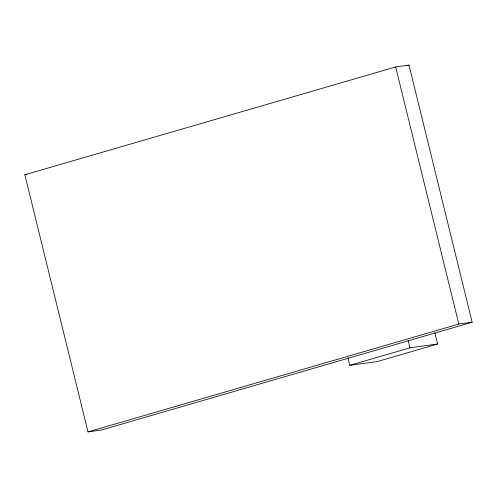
<?xml version="1.0" encoding="UTF-8"?>
<svg xmlns="http://www.w3.org/2000/svg" width="497" height="497" viewBox="0 0 497 497"><rect width="100%" height="100%" fill="white"/><g stroke="black" fill="none" stroke-linecap="round" stroke-linejoin="round"><path stroke-width="0.75" d="M24.85 174.795L395.668 66.94L409 65.101L472.15 322.205L101.332 430.06L88 431.899L24.85 174.795L27.074 174.49M406.763 65.747L409 65.101M88 431.899L458.818 324.044L472.15 322.205M347.906 357.834L349.751 365.345L409.957 347.832L437.627 344.011L434.863 332.748M437.627 344.011L377.422 361.524L349.751 365.345M395.668 66.94L458.818 324.044M408.118 340.321L409.957 347.832"/></g></svg>
